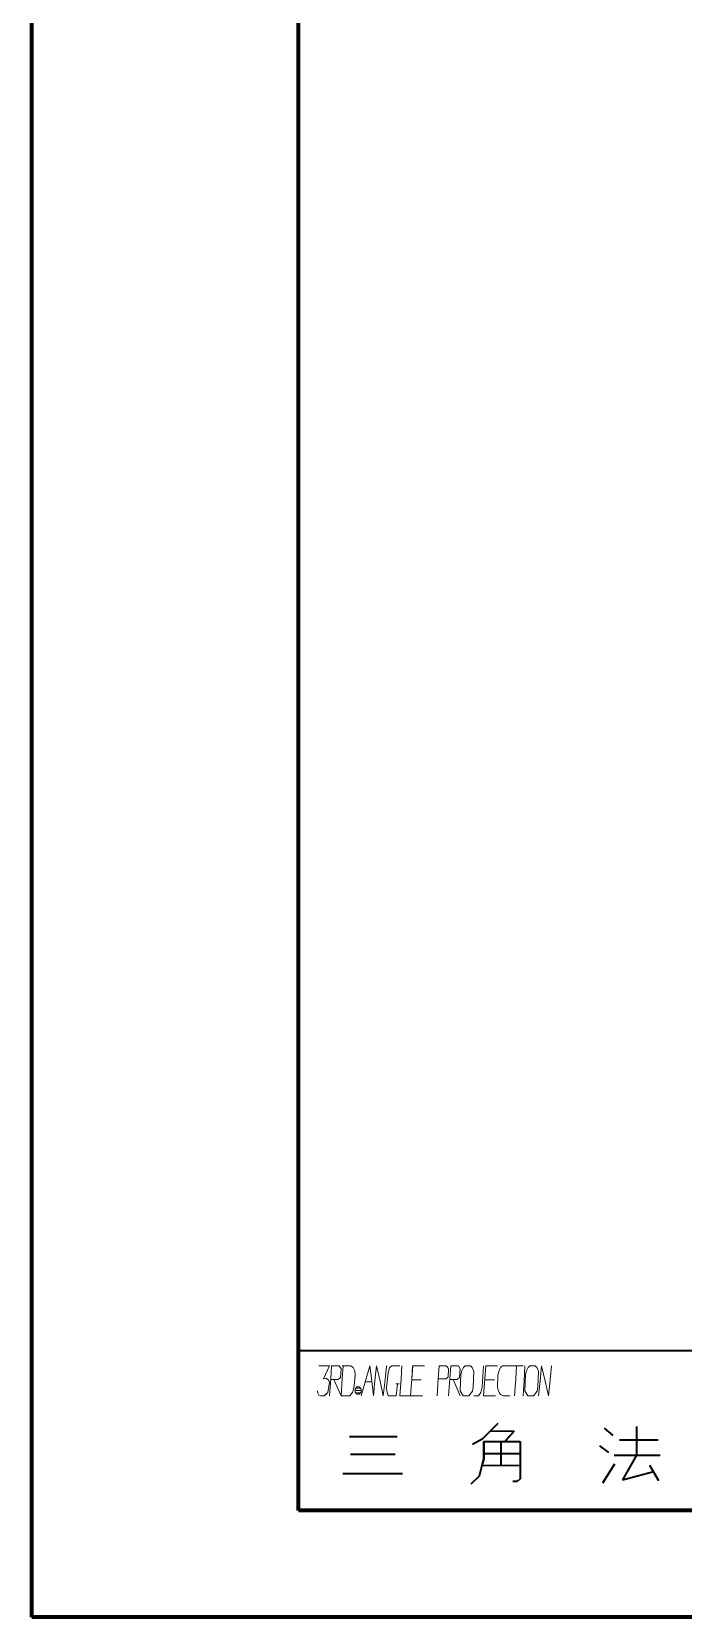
# Model space of a CAD drawing. Header units: millimetres. Extents: x 1333 to 104182, y -62616 to -5704.
# Drawn here: x 43597.5 to 43719.6, y -62590.8 to -62293.8 of the extents above; entities that cross this region are included whole.
import ezdxf

# ---------------------------------------------------------------- set-up
doc = ezdxf.new("R2010")
doc.units = ezdxf.units.MM
doc.header["$LTSCALE"] = 0.5
doc.layers.add('08', color=1, linetype='Continuous')
doc.layers.add('11', color=3, linetype='Continuous')

# ---------------------------------------------------------------- blocks, each defined once
blk = doc.blocks.new('999')
at = {"color": 7, "lineweight": 70}
for p, q in [((73401.98, -11943.12), (73401.98, -10161.12)), ((73476.98, -11913.12), (73476.98, -10191.12)), ((75894.98, -11913.12), (73476.98, -11913.12)), ((75924.98, -11943.12), (73401.98, -11943.12))]:
    blk.add_line(p, q, dxfattribs=at)
at = {"color": 7, "lineweight": 35}
blk.add_line((73476.98, -11868.12), (73587.98, -11868.12), dxfattribs=at)
at = {"color": 7, "lineweight": 35, "ltscale": 0.024651}
blk.add_line((73533.06, -11888.64), (73530.99, -11890.76), dxfattribs=at)
at = {"color": 7, "lineweight": 35, "ltscale": 0.026571}
blk.add_line((73562.94, -11890.01), (73565.36, -11892.09), dxfattribs=at)
at = {"color": 7, "lineweight": 35, "ltscale": 0.067187}
blk.add_line((73572.04, -11889.5), (73572.04, -11897.57), dxfattribs=at)
at = {"color": 7, "lineweight": 35, "ltscale": 0.111206}
blk.add_line((73491.34, -11892.3), (73504.68, -11892.3), dxfattribs=at)
at = {"color": 7, "lineweight": 35, "ltscale": 0.025778}
blk.add_line((73528.61, -11893.1), (73525.88, -11894.55), dxfattribs=at)
at = {"color": 7, "lineweight": 35, "ltscale": 0.027872}
blk.add_line((73530.99, -11890.76), (73528.61, -11893.1), dxfattribs=at)
at = {"color": 7, "lineweight": 35, "ltscale": 0.085266}
for p, q in [((73529.04, -11893.73), (73539.27, -11893.73)), ((73529.04, -11897.06), (73539.27, -11897.06))]:
    blk.add_line(p, q, dxfattribs=at)
at = {"color": 7, "lineweight": 35, "ltscale": 0.027725}
blk.add_line((73529.04, -11893.73), (73529.04, -11897.06), dxfattribs=at)
at = {"color": 7, "lineweight": 35, "ltscale": 0.055009}
blk.add_line((73530.99, -11890.76), (73537.59, -11890.83), dxfattribs=at)
at = {"color": 7, "lineweight": 35, "ltscale": 0.055774}
blk.add_line((73533.88, -11893.73), (73533.88, -11900.42), dxfattribs=at)
at = {"color": 7, "lineweight": 35, "ltscale": 0.030689}
blk.add_line((73537.59, -11890.83), (73535.13, -11893.57), dxfattribs=at)
at = {"color": 7, "lineweight": 35, "ltscale": 0.087085}
blk.add_line((73539.27, -11893.73), (73539.27, -11904.18), dxfattribs=at)
at = {"color": 7, "lineweight": 35, "ltscale": 0.090796}
blk.add_line((73567.19, -11893.26), (73578.09, -11893.26), dxfattribs=at)
at = {"color": 7, "lineweight": 35, "ltscale": 0.104199}
blk.add_line((73491.65, -11897.25), (73504.15, -11897.25), dxfattribs=at)
at = {"color": 7, "lineweight": 35, "ltscale": 0.015901}
blk.add_line((73529.04, -11898.58), (73528.55, -11900.43), dxfattribs=at)
at = {"color": 7, "lineweight": 35, "ltscale": 0.01272}
blk.add_line((73529.04, -11897.06), (73529.04, -11898.58), dxfattribs=at)
at = {"color": 7, "lineweight": 35, "ltscale": 0.026327}
blk.add_line((73561.61, -11894.98), (73564.15, -11896.86), dxfattribs=at)
at = {"color": 7, "lineweight": 35, "ltscale": 0.107727}
blk.add_line((73565.75, -11897.57), (73578.67, -11897.57), dxfattribs=at)
at = {"color": 7, "lineweight": 35, "ltscale": 0.066593}
blk.add_line((73572.04, -11897.57), (73568.04, -11904.49), dxfattribs=at)
at = {"color": 7, "lineweight": 35, "ltscale": 0.1401}
blk.add_line((73489.44, -11902.73), (73506.26, -11902.73), dxfattribs=at)
at = {"color": 7, "lineweight": 35, "ltscale": 0.026955}
blk.add_line((73527.74, -11903.43), (73525.45, -11905.71), dxfattribs=at)
at = {"color": 7, "lineweight": 35, "ltscale": 0.02588}
blk.add_line((73528.55, -11900.43), (73527.74, -11903.43), dxfattribs=at)
at = {"color": 7, "lineweight": 35, "ltscale": 0.08938}
blk.add_line((73528.55, -11900.43), (73539.27, -11900.42), dxfattribs=at)
at = {"color": 7, "lineweight": 35, "ltscale": 0.053073}
blk.add_line((73565.86, -11900.07), (73562.43, -11905.43), dxfattribs=at)
at = {"color": 7, "lineweight": 35, "ltscale": 0.073285}
blk.add_line((73568.04, -11904.49), (73576.53, -11902.21), dxfattribs=at)
at = {"color": 7, "lineweight": 35, "ltscale": 0.041521}
blk.add_line((73575.67, -11900.38), (73578.16, -11904.7), dxfattribs=at)
at = {"color": 7, "lineweight": 35, "ltscale": 0.009216}
blk.add_line((73539.27, -11904.18), (73538.49, -11904.96), dxfattribs=at)
at = {"color": 7, "lineweight": 13}
for points in [[(73482.29, -11879.52), (73482.45, -11880.15), (73482.7, -11880.68), (73483.2, -11880.89), (73484.21, -11880.89), (73484.62, -11880.57), (73485.21, -11879.94), (73485.71, -11877.11), (73485.38, -11876.37), (73484.71, -11875.95), (73484.04, -11876.16), (73485.71, -11872.49), (73482.7, -11872.49)], [(73485.71, -11880.89), (73486.04, -11876.16), (73486.29, -11872.49), (73488.46, -11872.49), (73488.96, -11873.33), (73488.8, -11875.74), (73488.13, -11876.27), (73486.04, -11876.27)], [(73488.96, -11880.89), (73491.39, -11880.89), (73492.14, -11879.94), (73492.47, -11879), (73492.64, -11878.05), (73492.89, -11875.11), (73492.8, -11873.85), (73492.39, -11872.91), (73491.72, -11872.49), (73489.3, -11872.49)], [(73489.55, -11872.49), (73489.3, -11876.06), (73488.96, -11880.89)], [(73494.56, -11880.89), (73495.81, -11876.69), (73497.06, -11872.49), (73497.56, -11876.69), (73498.06, -11880.89)], [(73498.06, -11880.89), (73498.48, -11876.69), (73498.9, -11872.49), (73499.9, -11876.79), (73500.82, -11880.89), (73501.32, -11876.37), (73501.74, -11872.49)], [(73504.82, -11877.53), (73504.41, -11880.89), (73502.15, -11880.89), (73501.82, -11879.63), (73501.74, -11878.68), (73502.15, -11874.48), (73502.57, -11873.01), (73503.24, -11872.49), (73505.49, -11872.49)], [(73508.5, -11880.89), (73505.49, -11880.89), (73505.83, -11876.16), (73506.08, -11872.49)], [(73511.84, -11880.89), (73508.5, -11880.89), (73508.83, -11876.16), (73509.08, -11872.49), (73512.42, -11872.49)], [(73515.93, -11880.89), (73516.26, -11876.16), (73516.51, -11872.49), (73518.51, -11872.49), (73518.93, -11872.91), (73519.18, -11873.43), (73519.02, -11875.53), (73518.51, -11876.16), (73516.26, -11876.16)], [(73519.18, -11880.89), (73519.52, -11876.16), (73519.77, -11872.49), (73521.94, -11872.49), (73522.44, -11873.33), (73522.27, -11875.74), (73521.6, -11876.27), (73519.52, -11876.27)], [(73529.03, -11872.49), (73528.62, -11878.47), (73528.2, -11879.94), (73527.61, -11880.89), (73526.28, -11880.89)], [(73532.37, -11880.89), (73529.03, -11880.89), (73529.37, -11876.16), (73529.62, -11872.49), (73532.96, -11872.49)], [(73536.38, -11880.89), (73534.54, -11880.89), (73533.79, -11880.57), (73533.54, -11880.26), (73533.21, -11879.63), (73532.96, -11878.47), (73533.04, -11875.11), (73533.46, -11873.54), (73533.87, -11872.8), (73534.38, -11872.49), (73536.46, -11872.49)], [(73536.46, -11872.49), (73540.13, -11872.49)], [(73537.71, -11880.89), (73538.05, -11876.16), (73538.3, -11872.49)], [(73540.13, -11880.89), (73540.39, -11876.69), (73540.64, -11872.49)], [(73544.48, -11880.89), (73544.89, -11876.69), (73545.31, -11872.49), (73546.31, -11876.79), (73547.23, -11880.89), (73547.73, -11876.37), (73548.15, -11872.49)], [(73486.96, -11876.27), (73488.96, -11880.89)], [(73495.73, -11877), (73497.56, -11877)], [(73508.83, -11876.37), (73511.5, -11876.37)], [(73520.43, -11876.27), (73522.44, -11880.89)], [(73529.37, -11876.37), (73532.04, -11876.37)], [(73494.56, -11879.42), (73492.89, -11879.42)], [(73493.06, -11878.79), (73494.39, -11878.79)], [(73493.06, -11880.05), (73494.39, -11880.05)], [(73504.32, -11877.53), (73505.33, -11877.53)]]:
    blk.add_lwpolyline(points, dxfattribs=at)
for points in [[(73524.86, -11880.89), (73525.86, -11879.63), (73526.11, -11878.37), (73526.28, -11873.96), (73525.78, -11872.91), (73525.36, -11872.49), (73523.86, -11872.49), (73523.36, -11872.91), (73522.86, -11873.85), (73522.61, -11874.9), (73522.44, -11879.52), (73523.27, -11880.89)], [(73543.06, -11880.89), (73544.06, -11879.63), (73544.31, -11878.37), (73544.48, -11873.96), (73543.97, -11872.91), (73543.56, -11872.49), (73542.05, -11872.49), (73541.55, -11872.91), (73541.05, -11873.85), (73540.8, -11874.9), (73540.64, -11879.52), (73541.47, -11880.89)], [(73493.39, -11880.47), (73494.06, -11880.47), (73494.56, -11879.84), (73494.56, -11879), (73494.06, -11878.37), (73493.39, -11878.37), (73492.89, -11879), (73492.89, -11879.84)]]:
    blk.add_lwpolyline(points, close=True, dxfattribs=at)

msp = doc.modelspace()

# ---------------------------------------------------------------- linework, layer by layer
at = {"color": 7, "lineweight": 70}
for p, q in [((43647.462, -62570.825), (43647.462, -61422.825)), ((45259.462, -62570.825), (43647.462, -62570.825)), ((45279.462, -62590.825), (43597.462, -62590.825))]:
    msp.add_line(p, q, dxfattribs=at)
at = {"color": 7, "lineweight": 35}
msp.add_line((43647.462, -62540.825), (43721.462, -62540.825), dxfattribs=at)
at = {"color": 7, "lineweight": 35, "ltscale": 0.111206}
msp.add_line((43657.034, -62556.946), (43665.93, -62556.946), dxfattribs=at)
at = {"color": 7, "lineweight": 35, "ltscale": 0.027872}
msp.add_line((43683.471, -62555.916), (43681.883, -62557.482), dxfattribs=at)
at = {"color": 7, "lineweight": 35, "ltscale": 0.024651}
msp.add_line((43684.851, -62554.507), (43683.471, -62555.916), dxfattribs=at)
at = {"color": 7, "lineweight": 35, "ltscale": 0.055009}
msp.add_line((43683.471, -62555.916), (43687.872, -62555.968), dxfattribs=at)
at = {"color": 7, "lineweight": 35, "ltscale": 0.030689}
msp.add_line((43687.872, -62555.968), (43686.231, -62557.795), dxfattribs=at)
at = {"color": 7, "lineweight": 35, "ltscale": 0.026571}
msp.add_line((43704.768, -62555.42), (43706.382, -62556.803), dxfattribs=at)
at = {"color": 7, "lineweight": 35, "ltscale": 0.067187}
msp.add_line((43710.835, -62555.081), (43710.835, -62560.456), dxfattribs=at)
at = {"color": 7, "lineweight": 35, "ltscale": 0.025778}
msp.add_line((43681.883, -62557.482), (43680.061, -62558.447), dxfattribs=at)
at = {"color": 7, "lineweight": 35, "ltscale": 0.085266}
for p, q in [((43682.169, -62557.899), (43688.991, -62557.899)), ((43682.169, -62560.117), (43688.991, -62560.117))]:
    msp.add_line(p, q, dxfattribs=at)
at = {"color": 7, "lineweight": 35, "ltscale": 0.027725}
msp.add_line((43682.169, -62557.899), (43682.169, -62560.117), dxfattribs=at)
at = {"color": 7, "lineweight": 35, "ltscale": 0.055774}
msp.add_line((43685.398, -62557.899), (43685.398, -62562.361), dxfattribs=at)
at = {"color": 7, "lineweight": 35, "ltscale": 0.087085}
msp.add_line((43688.991, -62557.899), (43688.991, -62564.866), dxfattribs=at)
at = {"color": 7, "lineweight": 35, "ltscale": 0.026327}
msp.add_line((43703.882, -62558.734), (43705.576, -62559.986), dxfattribs=at)
at = {"color": 7, "lineweight": 35, "ltscale": 0.090796}
msp.add_line((43707.606, -62557.586), (43714.87, -62557.586), dxfattribs=at)
at = {"color": 7, "lineweight": 35, "ltscale": 0.104199}
msp.add_line((43657.244, -62560.246), (43665.58, -62560.246), dxfattribs=at)
at = {"color": 7, "lineweight": 35, "ltscale": 0.02588}
msp.add_line((43681.84, -62562.363), (43681.304, -62564.363), dxfattribs=at)
at = {"color": 7, "lineweight": 35, "ltscale": 0.015901}
msp.add_line((43682.169, -62561.135), (43681.84, -62562.363), dxfattribs=at)
at = {"color": 7, "lineweight": 35, "ltscale": 0.08938}
msp.add_line((43681.84, -62562.363), (43688.991, -62562.361), dxfattribs=at)
at = {"color": 7, "lineweight": 35, "ltscale": 0.01272}
msp.add_line((43682.169, -62560.117), (43682.169, -62561.135), dxfattribs=at)
at = {"color": 7, "lineweight": 35, "ltscale": 0.053073}
msp.add_line((43706.72, -62562.126), (43704.429, -62565.701), dxfattribs=at)
at = {"color": 7, "lineweight": 35, "ltscale": 0.107727}
msp.add_line((43706.642, -62560.456), (43715.26, -62560.456), dxfattribs=at)
at = {"color": 7, "lineweight": 35, "ltscale": 0.066593}
msp.add_line((43710.835, -62560.456), (43708.17, -62565.07), dxfattribs=at)
at = {"color": 7, "lineweight": 35, "ltscale": 0.041521}
msp.add_line((43713.255, -62562.335), (43714.917, -62565.211), dxfattribs=at)
at = {"color": 7, "lineweight": 35, "ltscale": 0.1401}
msp.add_line((43655.773, -62563.896), (43666.981, -62563.896), dxfattribs=at)
at = {"color": 7, "lineweight": 35, "ltscale": 0.026955}
msp.add_line((43681.304, -62564.363), (43679.78, -62565.888), dxfattribs=at)
at = {"color": 7, "lineweight": 35, "ltscale": 0.01073}
msp.add_line((43688.469, -62565.387), (43687.611, -62565.387), dxfattribs=at)
at = {"color": 7, "lineweight": 35, "ltscale": 0.009216}
msp.add_line((43688.991, -62564.866), (43688.469, -62565.387), dxfattribs=at)
at = {"color": 7, "lineweight": 35, "ltscale": 0.073285}
msp.add_line((43708.17, -62565.07), (43713.834, -62563.553), dxfattribs=at)
at = {"color": 3}
msp.add_lwpolyline([(43597.462, -61402.825), (45279.462, -61402.825), (45279.462, -62590.825), (43597.462, -62590.825)], close=True, dxfattribs=at)
at = {"color": 7, "lineweight": 13}
for points in [[(43651.002, -62548.425), (43651.113, -62548.845), (43651.28, -62549.195), (43651.614, -62549.335), (43652.281, -62549.335), (43652.56, -62549.125), (43652.949, -62548.705), (43653.283, -62546.815), (43653.061, -62546.325), (43652.615, -62546.045), (43652.17, -62546.185), (43653.283, -62543.735), (43651.28, -62543.735)], [(43653.283, -62549.335), (43653.506, -62546.185), (43653.673, -62543.735), (43655.12, -62543.735), (43655.454, -62544.295), (43655.342, -62545.905), (43654.897, -62546.255), (43653.506, -62546.255)], [(43655.454, -62549.335), (43657.067, -62549.335), (43657.568, -62548.705), (43657.791, -62548.075), (43657.902, -62547.445), (43658.069, -62545.485), (43658.013, -62544.645), (43657.735, -62544.015), (43657.29, -62543.735), (43655.676, -62543.735)], [(43655.843, -62543.735), (43655.676, -62546.115), (43655.454, -62549.335)], [(43659.182, -62549.335), (43660.017, -62546.535), (43660.852, -62543.735), (43661.185, -62546.535), (43661.519, -62549.335)], [(43661.519, -62549.335), (43661.798, -62546.535), (43662.076, -62543.735), (43662.744, -62546.605), (43663.356, -62549.335), (43663.69, -62546.325), (43663.968, -62543.735)], [(43666.027, -62547.095), (43665.749, -62549.335), (43664.246, -62549.335), (43664.024, -62548.495), (43663.968, -62547.865), (43664.246, -62545.065), (43664.524, -62544.085), (43664.97, -62543.735), (43666.472, -62543.735)], [(43668.476, -62549.335), (43666.472, -62549.335), (43666.695, -62546.185), (43666.862, -62543.735)], [(43670.702, -62549.335), (43668.476, -62549.335), (43668.698, -62546.185), (43668.865, -62543.735), (43671.091, -62543.735)], [(43673.428, -62549.335), (43673.651, -62546.185), (43673.818, -62543.735), (43675.154, -62543.735), (43675.432, -62544.015), (43675.599, -62544.365), (43675.488, -62545.765), (43675.154, -62546.185), (43673.651, -62546.185)], [(43675.599, -62549.335), (43675.821, -62546.185), (43675.988, -62543.735), (43677.435, -62543.735), (43677.769, -62544.295), (43677.658, -62545.905), (43677.213, -62546.255), (43675.821, -62546.255)], [(43682.166, -62543.735), (43681.887, -62547.725), (43681.609, -62548.705), (43681.219, -62549.335), (43680.329, -62549.335)], [(43684.392, -62549.335), (43682.166, -62549.335), (43682.388, -62546.185), (43682.555, -62543.735), (43684.781, -62543.735)], [(43687.063, -62549.335), (43685.838, -62549.335), (43685.338, -62549.125), (43685.171, -62548.915), (43684.948, -62548.495), (43684.781, -62547.725), (43684.837, -62545.485), (43685.115, -62544.435), (43685.393, -62543.945), (43685.727, -62543.735), (43687.118, -62543.735)], [(43687.118, -62543.735), (43689.567, -62543.735)], [(43687.953, -62549.335), (43688.176, -62546.185), (43688.343, -62543.735)], [(43689.567, -62549.335), (43689.734, -62546.535), (43689.901, -62543.735)], [(43692.461, -62549.335), (43692.739, -62546.535), (43693.017, -62543.735), (43693.685, -62546.605), (43694.297, -62549.335), (43694.631, -62546.325), (43694.909, -62543.735)], [(43654.118, -62546.255), (43655.454, -62549.335)], [(43658.18, -62547.935), (43659.071, -62547.935)], [(43659.961, -62546.745), (43661.185, -62546.745)], [(43665.693, -62547.095), (43666.361, -62547.095)], [(43668.698, -62546.325), (43670.479, -62546.325)], [(43676.434, -62546.255), (43677.769, -62549.335)], [(43682.388, -62546.325), (43684.169, -62546.325)], [(43659.182, -62548.355), (43658.069, -62548.355)], [(43658.18, -62548.775), (43659.071, -62548.775)]]:
    msp.add_lwpolyline(points, dxfattribs=at)
for points in [[(43679.383, -62549.335), (43680.051, -62548.495), (43680.218, -62547.655), (43680.329, -62544.715), (43679.995, -62544.015), (43679.717, -62543.735), (43678.715, -62543.735), (43678.381, -62544.015), (43678.047, -62544.645), (43677.88, -62545.345), (43677.769, -62548.425), (43678.326, -62549.335)], [(43691.515, -62549.335), (43692.183, -62548.495), (43692.349, -62547.655), (43692.461, -62544.715), (43692.127, -62544.015), (43691.849, -62543.735), (43690.847, -62543.735), (43690.513, -62544.015), (43690.179, -62544.645), (43690.012, -62545.345), (43689.901, -62548.425), (43690.457, -62549.335)], [(43658.403, -62549.055), (43658.848, -62549.055), (43659.182, -62548.635), (43659.182, -62548.075), (43658.848, -62547.655), (43658.403, -62547.655), (43658.069, -62548.075), (43658.069, -62548.635)]]:
    msp.add_lwpolyline(points, close=True, dxfattribs=at)
at = {"layer": '11'}
msp.add_lwpolyline([(43597.462, -61402.825), (45279.462, -61402.825), (45279.462, -62590.825), (43597.462, -62590.825)], close=True, dxfattribs=at)

# ---------------------------------------------------------------- block references
at = {"layer": '08', "color": 55, "xscale": 0.6666666666860692, "yscale": 0.6666666666642413, "zscale": 0.6666666666666666}
msp.add_blockref('999', (-5337.19, -54628.745), dxfattribs=at)

doc.saveas('drawing.dxf')
